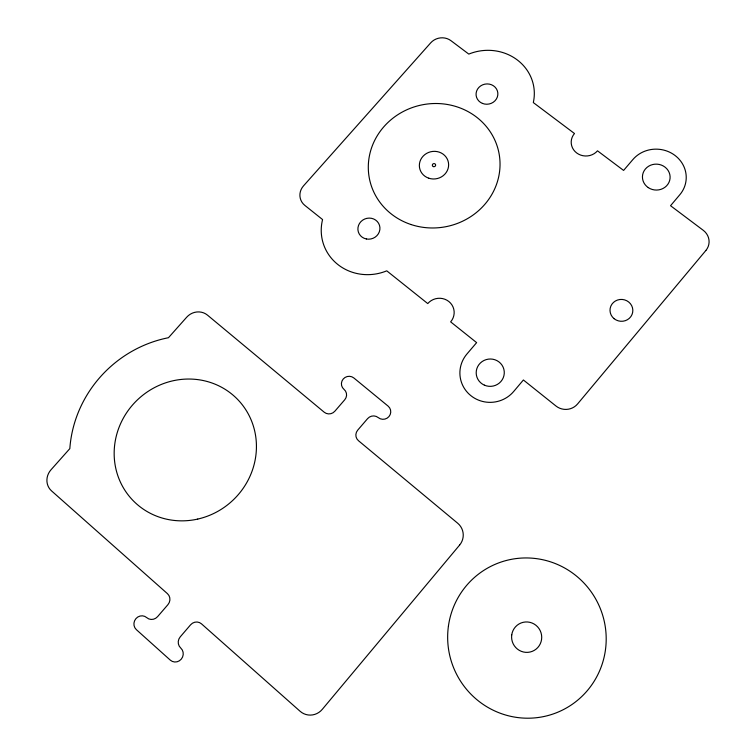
<?xml version="1.0" encoding="UTF-8"?>
<svg xmlns="http://www.w3.org/2000/svg" width="756" height="756" viewBox="0 0 756 756"><rect width="100%" height="100%" fill="white"/><g stroke="black" fill="none" stroke-linecap="round" stroke-linejoin="round"><path stroke-width="1.13" d="M459.62 545.067L322.292 709.345A16.207 15.659 -73.3 0 1 300.094 711.273L201.465 623.823A7.966 7.617 -60.3 0 0 190.597 624.796L180.23 636.873A7.995 7.617 -61.1 0 0 180.731 648.015A8.014 7.626 -61.9 0 1 181.232 659.194A8.014 7.626 -61.9 0 1 170.327 660.158L136.364 629.653A7.957 7.541 -58.5 0 1 135.938 618.606A7.957 7.541 -58.5 0 1 146.749 617.633A7.938 7.541 -57.7 0 0 157.579 616.66L167.926 604.658A7.91 7.532 -56.9 0 0 167.454 593.668L51.54 490.89A15.422 14.43 -47.5 0 1 50.992 469.797L69.826 448.629A118.692 113.041 -43.2 0 1 168.465 337.715L186.732 317.17A14.959 14.128 -33.4 0 1 207.475 315.12L324.23 412.228A7.588 7.352 -31.1 0 0 334.861 411.207L344.745 399.754A7.579 7.333 -29 0 0 343.999 389.349A7.569 7.314 -27 0 1 343.243 378.983A7.569 7.314 -27 0 1 353.836 377.953L388.121 406.123A7.607 7.409 -25.5 0 1 388.943 416.603A7.607 7.409 -25.5 0 1 378.265 417.614A7.617 7.428 -28 0 0 367.586 418.635L357.692 430.164A7.636 7.437 -30.6 0 0 358.467 440.701L457.701 523.237A15.545 15.46 -40.4 0 1 459.62 545.067M705.896 250.453L577.584 403.95A15.347 14.931 6 0 1 555.962 406.01L523.388 379.985L513.693 391.476A30.391 29.56 -6.6 0 1 470.856 395.653A30.391 29.56 -6.6 0 1 466.953 353.978L476.63 342.629L450.652 321.876A15.016 14.449 -13.1 0 0 448.847 301.512A15.016 14.449 -13.1 0 0 427.745 303.572L386.76 270.837A47.997 45.473 -17.6 0 1 337.724 264.411A47.997 45.473 -17.6 0 1 322.576 219.561L304.829 205.386A14.657 13.769 -20.5 0 1 303.506 185.872L430.722 42.827A14.421 13.306 -10.6 0 1 450.963 40.682L468.796 54.092A47.326 43.99 -8 0 1 517.17 59.856A47.326 43.99 -8 0 1 533.311 102.57L574.484 133.519A14.789 13.825 -1.4 0 0 576.696 152.967A14.789 13.825 -1.4 0 0 597.495 150.822L623.596 170.431L632.876 159.554A29.938 28.038 3.9 0 1 674.862 155.339A29.938 28.038 3.9 0 1 679.833 194.717L670.544 205.717L703.241 230.296A15.186 14.307 8.6 0 1 705.896 250.453M448.421 626.11A80.306 79.096 67.6 0 0 556.662 712.672A80.306 79.096 67.6 0 0 575.703 575.439A80.306 79.096 67.6 0 0 448.421 626.11M511.746 634.879A15.252 15.025 67.6 0 0 532.29 651.341A15.252 15.025 67.6 0 0 535.938 625.278A15.252 15.025 67.6 0 0 511.746 634.879M648.242 187.592A13.844 12.965 3.9 0 0 670.052 178.444A13.844 12.965 3.9 0 0 650.529 165.252A13.844 12.965 3.9 0 0 648.242 187.592M484.388 385.154A14.052 13.674 -6.6 0 0 504.224 371.309A14.052 13.674 -6.6 0 0 482.092 361.585A14.052 13.674 -6.6 0 0 484.388 385.154M482.422 103.402A10.924 10.149 -8 0 0 497.826 92.931A10.924 10.149 -8 0 0 480.655 85.91A10.924 10.149 -8 0 0 482.422 103.402M366.367 238.972A11.075 10.489 -17.6 0 0 379.484 225.307A11.075 10.489 -17.6 0 0 360.905 221.64A11.075 10.489 -17.6 0 0 366.367 238.972M614.099 318.682A11.425 10.934 6.7 0 0 632.668 312.341A11.425 10.934 6.7 0 0 617.491 300.047A11.425 10.934 6.7 0 0 614.099 318.682M411.084 224.551A66.027 62.068 -11.7 0 0 499.14 153.988A66.027 62.068 -11.7 0 0 392.288 118.692A66.027 62.068 -11.7 0 0 411.084 224.551M428.756 178.199A14.676 13.788 -11.7 0 0 448.45 162.663A14.676 13.788 -11.7 0 0 424.777 154.64A14.676 13.788 -11.7 0 0 428.756 178.199M433.396 166.603A1.654 1.55 -11.7 0 0 435.617 164.865A1.654 1.55 -11.7 0 0 432.952 163.957A1.654 1.55 -11.7 0 0 433.396 166.603M197.713 519.079A72.737 69.268 -43.1 0 0 239.746 401.719A72.737 69.268 -43.1 0 0 118.427 429.03A72.737 69.268 -43.1 0 0 197.713 519.079"/></g></svg>
